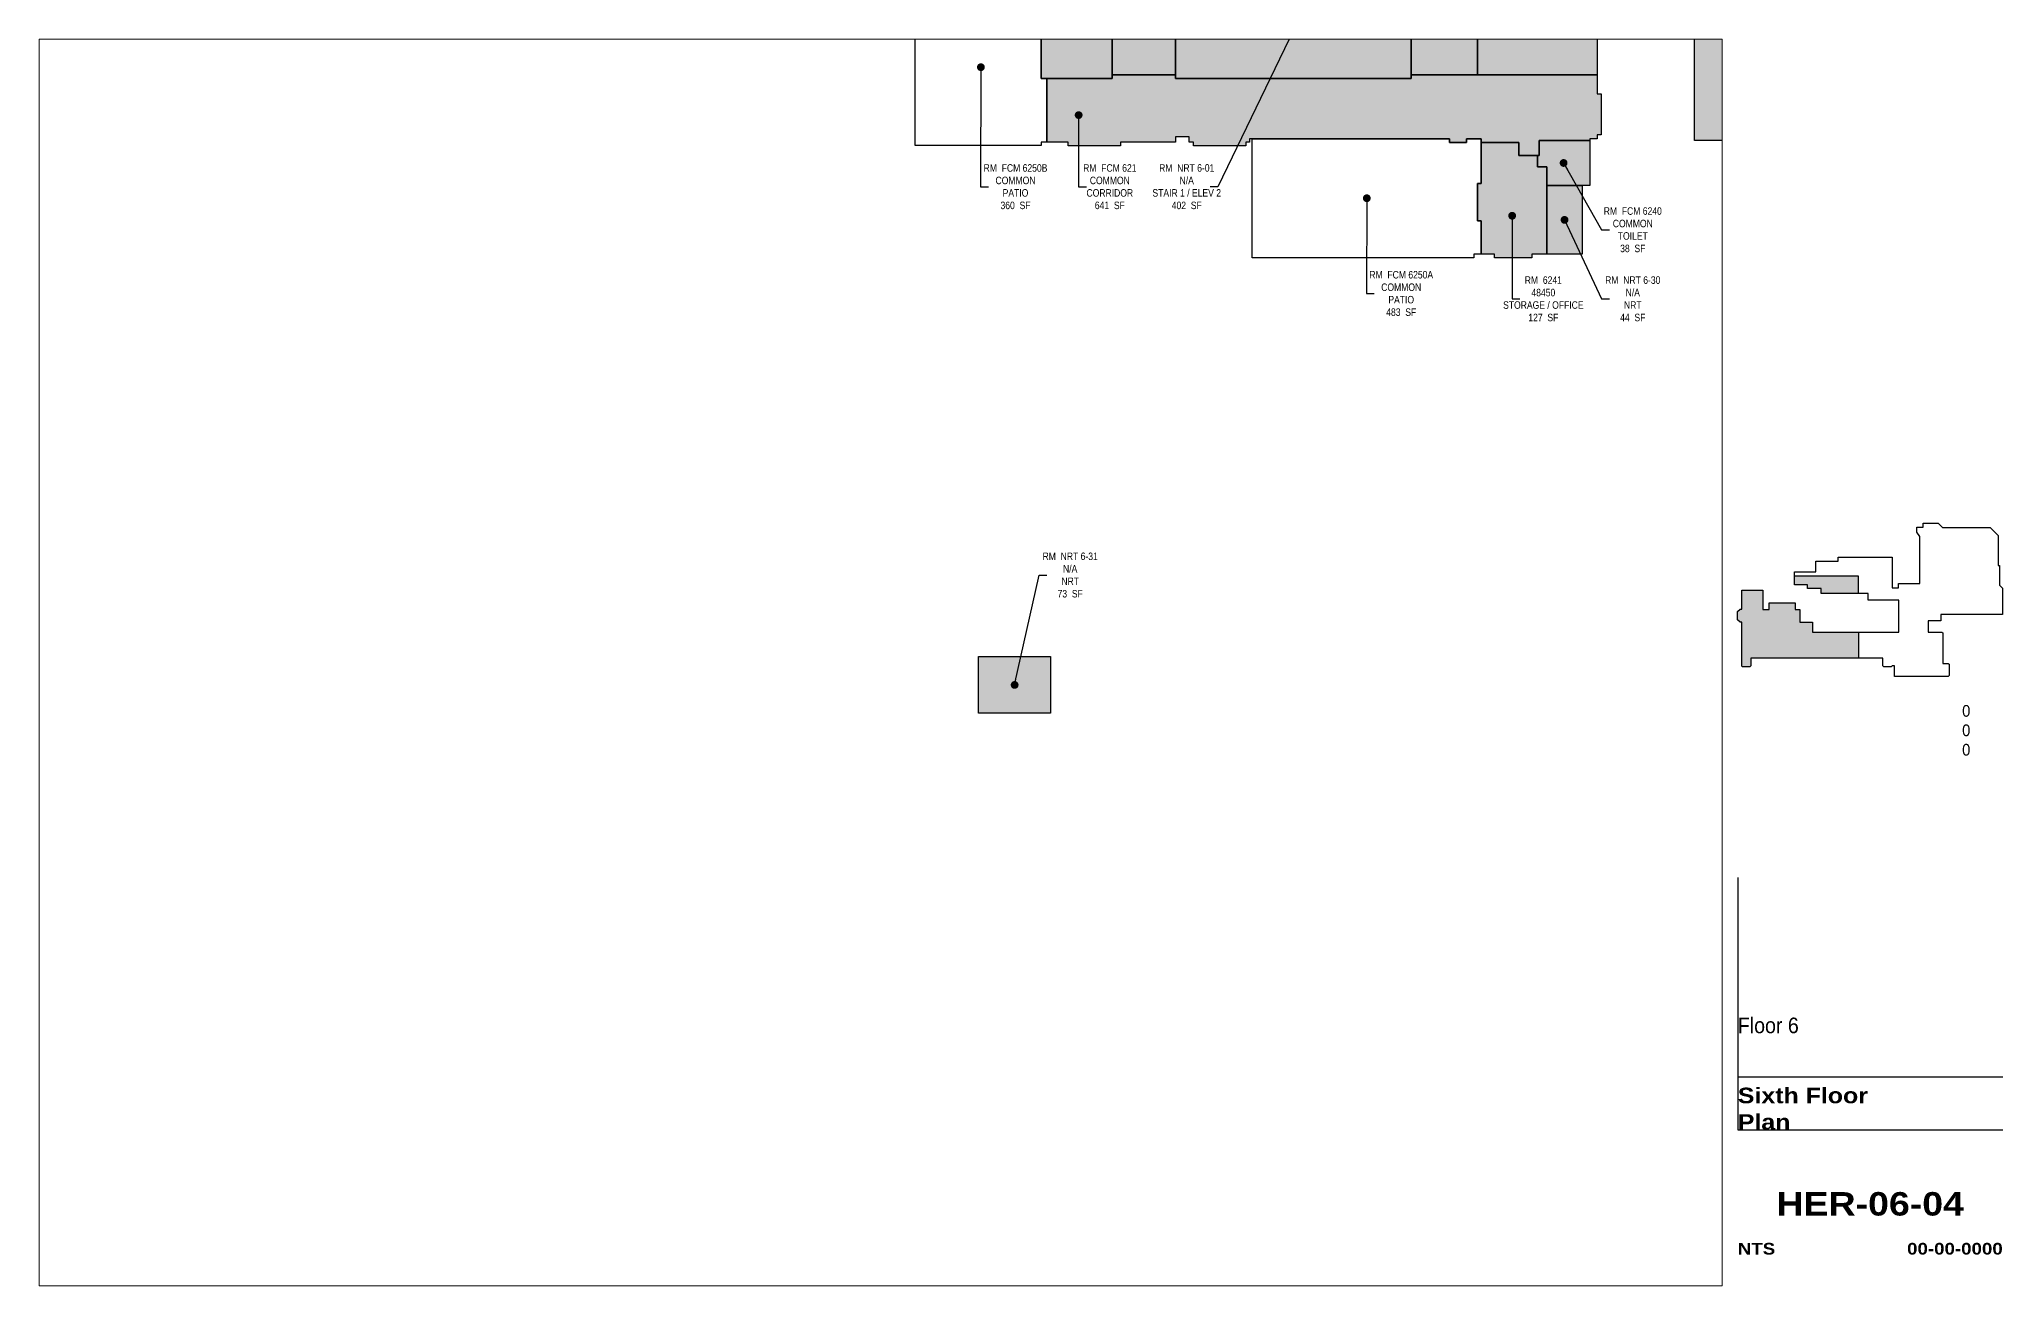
# Paper-space layout '04 new' of a CAD drawing. Header units: inches. Extents: x 0.8 to 16.5, y 0.5 to 10.5.
# The model-space entities are those that its viewports show. They can reach past a viewport. Long polylines and large blocks are cut down to what shows.
import ezdxf
from ezdxf.enums import TextEntityAlignment as Align

# ---------------------------------------------------------------- set-up
doc = ezdxf.new("R2010")
doc.units = ezdxf.units.IN
doc.header["$LTSCALE"] = 48
doc.header["$MEASUREMENT"] = 0
doc.layers.get('Defpoints').update_dxf_attribs({"color": 31})
for name, color, linetype in [('0-LABEL', 3, 'Continuous'), ('1-NRT', 200, 'Continuous'), ('1-NRT-PTN', 253, 'Continuous'), ('3-FCM', 190, 'Continuous'), ('3-FCM-PTN', 9, 'Continuous'), ('4-OCC', 6, 'Continuous'), ('4-OCC-PTN', 95, 'Continuous'), ('T-5', 5, 'Continuous'), ('T-8', 8, 'Continuous')]:
    doc.layers.add(name, color=color, linetype=linetype)
doc.styles.add('Arial90', font='arial.ttf', dxfattribs={"width": 0.9})
doc.styles.add('ArialBlack', font='')
doc.styles.add('ArialN', font='ARIALN.TTF')
doc.styles.get('ArialBlack').set_extended_font_data('Arial Black')
doc.dimstyles.new('AB-200', dxfattribs={"dimscale": 200, "dimtxt": 0.070312, "dimasz": 0.0625, "dimexe": 0.0625, "dimexo": 0.125, "dimgap": 0.1875, "dimtad": 0, "dimdec": 4, "dimrnd": 0.0625, "dimzin": 0, "dimdsep": 46, "dimlunit": 4, "dimtxsty": 'ArialN', "dimblk": 'ARCHTICK', "dimcen": 0.0625, "dimclrd": 256, "dimclre": 256, "dimclrt": 256, "dimadec": 0, "dimazin": 0, "dimtfac": 1, "dimtdec": 4, "dimtofl": 0, "dimtmove": 2, "dimatfit": 3, "dimldrblk": 'DOT', "dimfxl": 0, "dimfrac": 2, "dimtolj": 1, "dimtzin": 0, "dimlwd": -1, "dimlwe": -1, "dimarcsym": 0})

# ---------------------------------------------------------------- blocks, each defined once
blk = doc.blocks.new('sheettext_11x17_occ')
at = {"layer": 'Defpoints'}
for p, q in [((0, 3.276), (0, 1.251)), ((0, 1.676), (2.125, 1.676)), ((0, 1.251), (2.125, 1.251))]:
    blk.add_line(p, q, dxfattribs=at)
at = {"style": 'Arial90', "width": 0.9}
for tag, p in [('INTERIORGROSSAREA', (1.865, 4.565)), ('USEABLEAREA', (1.865, 4.409)), ('COMMONAREA', (1.865, 4.253))]:
    blk.add_attdef(tag, text='', height=0.0938, dxfattribs=at).set_placement(p, align=Align.RIGHT)
blk.add_attdef('FLOOR', text='', height=0.125, dxfattribs=at).set_placement((0, 2.151), align=Align.TOP_LEFT)
at = {"layer": 'T-8', "style": 'ArialBlack'}
for tag, p, height in [('TITLE_1', (0, 1.464), 0.125), ('TITLE_2', (0, 1.251), 0.125), ('SCALE', (0, 0.25), 0.0938)]:
    blk.add_attdef(tag, p, '', height=height, dxfattribs=at)
blk.add_attdef('DWG#', text='', height=0.188, dxfattribs=at).set_placement((1.062, 0.751), align=Align.TOP_CENTER)
blk.add_attdef('DATE', text='', height=0.0938, dxfattribs=at).set_placement((2.125, 0.25), align=Align.RIGHT)
blk = doc.blocks.new('_ArchTick')
at = {"const_width": 0.15}
blk.add_lwpolyline([(-0.5, -0.5), (0.5, 0.5)], dxfattribs=at)
blk = doc.blocks.new('_Dot')
at = {"lineweight": -2}
blk.add_line((-0.5, 0), (-1, 0), dxfattribs=at)
at = {"const_width": 0.5}
blk.add_lwpolyline([(-0.25, 0, 1), (0.25, 0, 1)], format="xyb", close=True, dxfattribs=at)

msp = doc.modelspace()

# ---------------------------------------------------------------- hatches: boundary and pattern name
at = {"layer": '1-NRT-PTN'}
for points in [[(1498.4, 1782.5), (1498.4, 1920.5), (1520.4, 1920.5), (1520.5, 1936.5), (1876.5, 1936.5), (1876.5, 1782.5)], [(1282.8, 1920.5), (1396.8, 1920.5), (1396.8, 1782.5), (1282.8, 1782.5)], [(2094, 1611), (2151, 1611), (2151, 1500.5), (2094, 1500.5)], [(1298, 764), (1182.5, 764), (1182.5, 855), (1298, 855), (1298, 772.5)]]:
    msp.add_hatch(color=256, dxfattribs=at).paths.add_polyline_path(points)
at = {"layer": '3-FCM-PTN'}
for points in [[(1291.8, 1680.5), (1291.8, 1782.5), (1396.8, 1782.5), (1396.8, 1788.5), (1498.4, 1788.5), (1498.4, 1782.5), (1876.5, 1782.5), (1876.5, 1788.5), (2175, 1788.5), (2175, 1758), (2181, 1758), (2181, 1692), (2175, 1692), (2175, 1686), (2163, 1686), (2163, 1683), (2082, 1683), (2082, 1659), (2049, 1659), (2049, 1680), (1989, 1680), (1989, 1686), (1965, 1686), (1965, 1680), (1938, 1680), (1938, 1686), (1621.5, 1686), (1617, 1686), (1617, 1680.6), (1611, 1680.6), (1611, 1674.7), (1527, 1674.7), (1527, 1680.6), (1520.4, 1680.6), (1520.4, 1689), (1498.4, 1689), (1498.4, 1680.6), (1410, 1680.6), (1410, 1674.7), (1326, 1674.7), (1326, 1680.5)], [(2082, 1659), (2082, 1683), (2163, 1683), (2163, 1611), (2094, 1611), (2094, 1641), (2079, 1641), (2079, 1659)]]:
    msp.add_hatch(color=256, dxfattribs=at).paths.add_polyline_path(points)
at = {"layer": '4-OCC-PTN'}
for points in [[(1851, 1936.5), (1851, 2135.5), (1885.8, 2135.5), (1885.8, 2142.5), (1936.8, 2142.5), (1936.8, 2135.5), (1977, 2135.5), (1977, 2127.3), (1983, 2127.3), (1983, 1788.5), (1876.5, 1788.5), (1876.5, 1936.5)], [(1983, 1788.5), (1983, 2127.3), (2013, 2127.3), (2013, 2135.5), (2055, 2135.5), (2055, 2142.5), (2085, 2142.5), (2085, 2135.5), (2109, 2135.5), (2109, 2142.5), (2139, 2142.5), (2139, 2135.5), (2175, 2135.5), (2175, 2064), (2181, 2064), (2181, 2034), (2175, 2034), (2175, 2004), (2181, 2004), (2181, 1974), (2175, 1974), (2175, 1944), (2181, 1944), (2181, 1914), (2175, 1914), (2175, 1884), (2181, 1884), (2181, 1854), (2175, 1854), (2175, 1788.5)], [(2331, 2136), (2670, 2136), (2670, 1683), (2331, 1683)], [(1396.8, 1920.5), (1417.8, 1920.5), (1417.8, 1926.5), (1468.8, 1926.5), (1468.8, 1920.5), (1498.4, 1920.5), (1498.4, 1788.5), (1396.8, 1788.5)], [(2094, 1500.5), (2070, 1500.5), (2070, 1494.7), (2010, 1494.7), (2010, 1500.5), (1989, 1500.5), (1989, 1554), (1983, 1554), (1983, 1614), (1989, 1614), (1989, 1680), (2049, 1680), (2049, 1659), (2079, 1659), (2079, 1641), (2094, 1641)]]:
    msp.add_hatch(color=55, dxfattribs=at).paths.add_polyline_path(points)

# ---------------------------------------------------------------- linework, layer by layer
at = {"layer": '1-NRT'}
for points in [[(1498.4, 1782.5), (1498.4, 1920.5), (1520.4, 1920.5), (1520.5, 1936.5), (1876.5, 1936.5), (1876.5, 1782.5)], [(1282.8, 1920.5), (1396.8, 1920.5), (1396.8, 1782.5), (1282.8, 1782.5)], [(2094, 1611), (2151, 1611), (2151, 1500.5), (2094, 1500.5)], [(1298, 764), (1182.5, 764), (1182.5, 855), (1298, 855), (1298, 772.5), (1298, 772.5)]]:
    msp.add_lwpolyline(points, close=True, dxfattribs=at)
at = {"layer": '3-FCM'}
for points in [[(1080.5, 1926.5), (1282.8, 1926.5), (1282.8, 1782.5), (1291.8, 1782.5), (1291.8, 1680.5), (1282.8, 1680.5), (1282.8, 1674.9), (1080.5, 1674.9)], [(1291.8, 1680.5), (1291.8, 1782.5), (1396.8, 1782.5), (1396.8, 1788.5), (1498.4, 1788.5), (1498.4, 1782.5), (1876.5, 1782.5), (1876.5, 1788.5), (2175, 1788.5), (2175, 1758), (2181, 1758), (2181, 1692), (2175, 1692), (2175, 1686), (2163, 1686), (2163, 1683), (2082, 1683), (2082, 1659), (2049, 1659), (2049, 1680), (1989, 1680), (1989, 1686), (1965, 1686), (1965, 1680), (1938, 1680), (1938, 1686), (1621.5, 1686), (1617, 1686), (1617, 1680.6), (1611, 1680.6), (1611, 1674.7), (1527, 1674.7), (1527, 1680.6), (1520.4, 1680.6), (1520.4, 1689), (1498.4, 1689), (1498.4, 1680.6), (1410, 1680.6), (1410, 1674.7), (1326, 1674.7), (1326, 1680.5)], [(1938, 1686), (1938, 1680), (1965, 1680), (1965, 1686), (1989, 1686), (1989, 1614), (1983, 1614), (1983, 1554), (1989, 1554), (1989, 1500.5), (1977, 1500.5), (1977, 1495), (1621.5, 1495), (1621.5, 1686)], [(2082, 1659), (2082, 1683), (2163, 1683), (2163, 1611), (2094, 1611), (2094, 1641), (2079, 1641), (2079, 1659)]]:
    msp.add_lwpolyline(points, close=True, dxfattribs=at)
at = {"layer": '4-OCC'}
for points in [[(1851, 1936.5), (1851, 2135.5), (1885.8, 2135.5), (1885.8, 2142.5), (1936.8, 2142.5), (1936.8, 2135.5), (1977, 2135.5), (1977, 2127.3), (1983, 2127.3), (1983, 1788.5), (1876.5, 1788.5), (1876.5, 1936.5)], [(2331, 2136), (2670, 2136), (2670, 1683), (2331, 1683)], [(1396.8, 1920.5), (1417.8, 1920.5), (1417.8, 1926.5), (1468.8, 1926.5), (1468.8, 1920.5), (1498.4, 1920.5), (1498.4, 1788.5), (1396.8, 1788.5)], [(2094, 1500.5), (2070, 1500.5), (2070, 1494.7), (2010, 1494.7), (2010, 1500.5), (1989, 1500.5), (1989, 1554), (1983, 1554), (1983, 1614), (1983, 1614), (1989, 1614), (1989, 1614), (1989, 1680), (2049, 1680), (2049, 1659), (2079, 1659), (2079, 1641), (2094, 1641)]]:
    msp.add_lwpolyline(points, close=True, dxfattribs=at)
msp.add_lwpolyline([(2181, 1884), (2181, 1854), (2175, 1854), (2175, 1788.5), (1983, 1788.5), (1983, 2127.3)], dxfattribs=at)

# ---------------------------------------------------------------- texts
at = {"layer": '0-LABEL', "char_height": 12, "attachment_point": 5, "style": 'ArialN'}
for s, insert in [('RM  FCM 6250B\\PCOMMON\\PPATIO\\P360  SF', (1241.7, 1608.9)), ('RM  FCM 621\\PCOMMON\\PCORRIDOR\\P641  SF', (1393, 1608.9)), ('RM  NRT 6-01\\PN/A\\PSTAIR 1 / ELEV 2\\P402  SF', (1516.4, 1608.9)), ('RM  FCM 6240\\PCOMMON\\PTOILET\\P38  SF', (2232, 1539.8)), ('RM  FCM 6250A\\PCOMMON\\PPATIO\\P483  SF', (1860.5, 1437.6)), ('RM  6241\\P48450\\PSTORAGE / OFFICE\\P127  SF', (2088.5, 1429)), ('RM  NRT 6-30\\PN/A\\PNRT\\P44  SF', (2232, 1429)), ('RM  NRT 6-31\\PN/A\\PNRT\\P73  SF', (1329.4, 985.8))]:
    msp.add_mtext(s, dxfattribs=dict(at, insert=insert))

# ---------------------------------------------------------------- leaders
at = {"layer": '0-LABEL', "annotation_type": 0, "has_hookline": 1}
for points, hookline_direction, text_width in [([(1339.8, 1851.5), (1274.3, 1992.5), (1261.8, 1992.5)], 1, 85), ([(1687.5, 1859.5), (1566.4, 1608.9), (1553.9, 1608.9)], 1, 108.7), ([(1186.1, 1800.7), (1185.7, 1608.9), (1198.2, 1608.9)], 0, 100.6), ([(1343, 1723.8), (1343, 1608.9), (1355.5, 1608.9)], 0, 81.9), ([(2121, 1647), (2182, 1539.8), (2194.5, 1539.8)], 0, 91.5), ([(1805.3, 1590.5), (1804.6, 1437.6), (1817.1, 1437.6)], 0, 101.3), ([(2038.5, 1562.3), (2038.5, 1429), (2051, 1429)], 0, 127.7), ([(2122.5, 1555.7), (2182, 1429), (2194.5, 1429)], 0, 86.9), ([(1240.3, 809.5), (1279.4, 985.8), (1291.9, 985.8)], 0, 85)]:
    msp.add_leader(points, dimstyle='AB-200', dxfattribs=dict(at, hookline_direction=hookline_direction, text_width=text_width))

psp = doc.layouts.new('04 new')

# ---------------------------------------------------------------- hatches: boundary and pattern name
at = {"layer": 'T-8'}
for points in [[(15.344, 6.053), (15.344, 6.193), (14.83, 6.193), (14.83, 6.123), (14.935, 6.123), (14.935, 6.095), (15.044, 6.095), (15.044, 6.053)], [(14.975, 5.744), (14.975, 5.823), (14.873, 5.823), (14.873, 5.925), (14.835, 5.925), (14.835, 5.98), (14.626, 5.98), (14.626, 5.925), (14.576, 5.925), (14.576, 6.08), (14.406, 6.08), (14.406, 5.928), (14.393, 5.928), (14.373, 5.909), (14.373, 5.843), (14.393, 5.824), (14.406, 5.824), (14.406, 5.471), (14.413, 5.464), (14.472, 5.464), (14.479, 5.472), (14.479, 5.535), (15.344, 5.535), (15.344, 5.744)]]:
    psp.add_hatch(color=256, dxfattribs=at).paths.add_polyline_path(points)

# ---------------------------------------------------------------- linework, layer by layer
psp.add_line((15.344, 5.744), (15.344, 5.535), dxfattribs=at)
psp.add_lwpolyline([(15.811, 6.585), (15.861, 6.585), (15.861, 6.619), (15.982, 6.619), (16.016, 6.584), (16.399, 6.583), (16.463, 6.519), (16.463, 6.278), (16.474, 6.278), (16.474, 6.121), (16.498, 6.097), (16.498, 5.884), (16.004, 5.884), (16.004, 5.833), (15.903, 5.833), (15.903, 5.744), (16.012, 5.744), (16.02, 5.737), (16.02, 5.493), (16.062, 5.493), (16.069, 5.486), (16.069, 5.396), (16.062, 5.388), (15.631, 5.388), (15.631, 5.472), (15.612, 5.472), (15.605, 5.464), (15.546, 5.464), (15.538, 5.472), (15.538, 5.535), (14.479, 5.535), (14.479, 5.472), (14.472, 5.464), (14.413, 5.464), (14.406, 5.471), (14.406, 5.824), (14.393, 5.824), (14.373, 5.843), (14.373, 5.909), (14.393, 5.928), (14.406, 5.928), (14.406, 6.08), (14.576, 6.08), (14.576, 5.925), (14.626, 5.925), (14.626, 5.98), (14.835, 5.98), (14.835, 5.925), (14.873, 5.925), (14.873, 5.823), (14.975, 5.823), (14.975, 5.744), (15.666, 5.744), (15.666, 5.999), (15.421, 5.999), (15.421, 6.053), (15.044, 6.053), (15.044, 6.095), (14.935, 6.095), (14.935, 6.123), (14.83, 6.123), (14.83, 6.228), (15.001, 6.228), (15.001, 6.313), (15.181, 6.313), (15.181, 6.345), (15.612, 6.345), (15.612, 6.1), (15.664, 6.1), (15.664, 6.134), (15.835, 6.134), (15.835, 6.51), (15.811, 6.545)], close=True, dxfattribs=at)
psp.add_lwpolyline([(15.344, 6.053), (15.344, 6.193), (14.83, 6.193)], dxfattribs=at)

# ---------------------------------------------------------------- block references
at = {"layer": 'T-5'}
psp.add_blockref('sheettext_11x17_occ', (14.375, 0.5), dxfattribs=at).add_auto_attribs({'FLOOR': 'Floor 6', 'TITLE_1': 'Sixth Floor', 'TITLE_2': 'Plan', 'DWG#': 'HER-06-04', 'SCALE': 'NTS', 'DATE': '00-00-0000', 'COMMONAREA': '0', 'USEABLEAREA': '0', 'INTERIORGROSSAREA': '0'})

# ---------------------------------------------------------------- viewports
at = {"layer": 'Defpoints'}
vp = psp.add_viewport(center=(7.5, 5.5), size=(13.5, 10), view_center_point=(1025.5, 845.5), view_height=2000, dxfattribs=at)
vp.frozen_layers = ['Defpoints']

doc.saveas('drawing.dxf')
